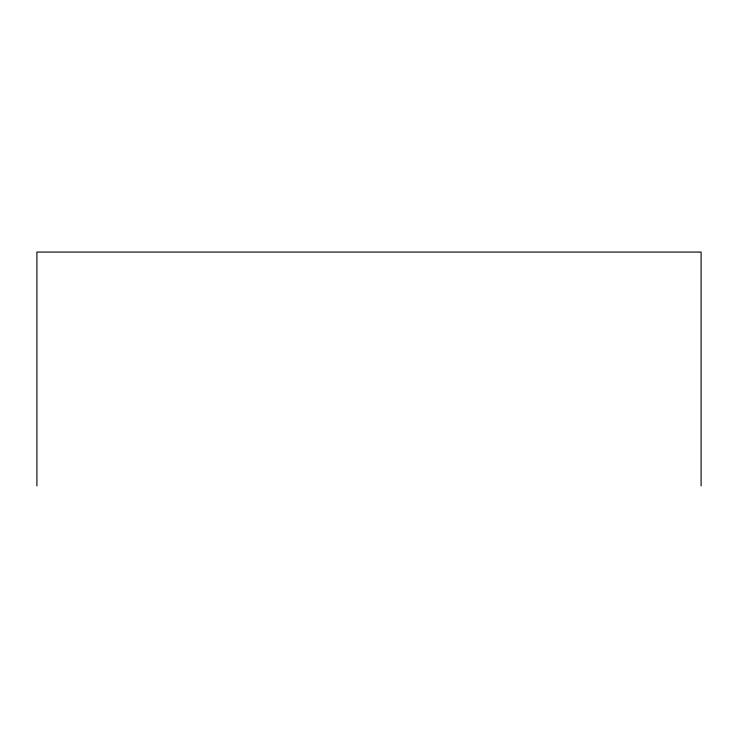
<?xml version="1.0" encoding="UTF-8"?>
<svg xmlns="http://www.w3.org/2000/svg" width="738" height="738" viewBox="0 0 738 738"><rect width="100%" height="100%" fill="white"/><g stroke="black" fill="none" stroke-linecap="round" stroke-linejoin="round"><path stroke-width="1.11" d="M701.1 485.927L701.1 252.073L36.9 252.073L36.9 485.927"/></g></svg>
